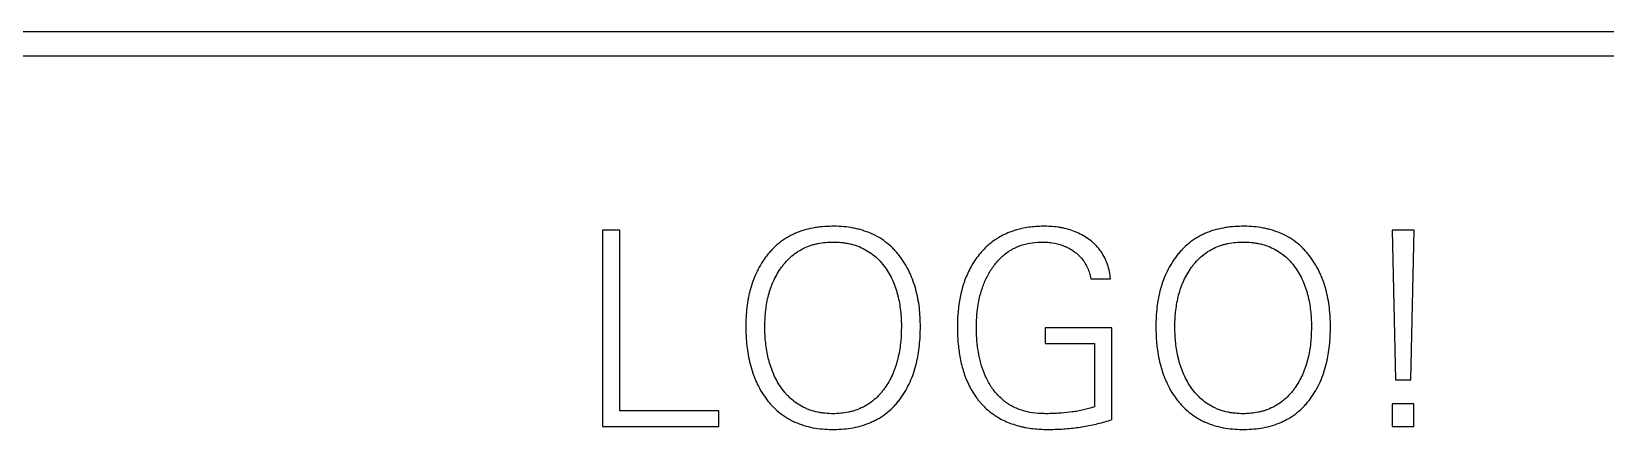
# Model space of a CAD drawing. Extents: x 0 to 420, y 0 to 297.
# Drawn here: x 107.88 to 129.53, y 208.11 to 213.59 of the extents above; entities that cross this region are included whole.
import ezdxf

# ---------------------------------------------------------------- set-up
doc = ezdxf.new("R2010")
doc.units = 0
doc.header["$LTSCALE"] = 23.1
doc.layers.add('10000_FRONT', color=7, linetype='CONTINUOUS')
doc.layers.add('10500_FRONT_LABELING', color=7, linetype='CONTINUOUS')

msp = doc.modelspace()

# ---------------------------------------------------------------- linework, layer by layer
at = {"layer": '10000_FRONT', "color": 7, "linetype": 'CONTINUOUS'}
for p, q in [((86.234, 213.585), (157.734, 213.585)), ((86.234, 213.252), (157.734, 213.252))]:
    msp.add_line(p, q, dxfattribs=at)
at = {"layer": '10500_FRONT_LABELING', "color": 7, "linetype": 'CONTINUOUS'}
for p, q in [((115.734, 210.855), (115.734, 208.155)), ((115.974, 210.855), (115.734, 210.855)), ((115.974, 208.371), (115.974, 210.855)), ((126.594, 210.855), (126.639, 208.794)), ((126.897, 210.855), (126.594, 210.855)), ((126.849, 208.794), (126.897, 210.855)), ((122.451, 210.185), (122.72, 210.185)), ((121.823, 209.512), (121.823, 209.295)), ((122.739, 209.512), (121.823, 209.512)), ((122.739, 208.248), (122.739, 209.512)), ((121.823, 209.295), (122.499, 209.295)), ((122.499, 209.295), (122.499, 208.424)), ((126.639, 208.794), (126.849, 208.794)), ((126.594, 208.465), (126.594, 208.155)), ((126.89, 208.465), (126.594, 208.465)), ((126.89, 208.155), (126.89, 208.465)), ((117.335, 208.371), (115.974, 208.371)), ((117.335, 208.155), (117.335, 208.371)), ((115.734, 208.155), (117.335, 208.155)), ((126.594, 208.155), (126.89, 208.155))]:
    msp.add_line(p, q, dxfattribs=at)
for points, knots in [([(119.833, 208.54), (119.859, 208.575), (119.883, 208.612), (119.926, 208.687), (119.946, 208.725), (119.999, 208.843), (120.026, 208.925), (120.053, 209.031), (120.058, 209.053), (120.067, 209.096), (120.071, 209.117), (120.082, 209.181), (120.088, 209.224), (120.102, 209.353), (120.106, 209.439), (120.106, 209.569), (120.105, 209.613), (120.1, 209.7), (120.097, 209.743), (120.081, 209.873), (120.065, 209.958), (120.03, 210.083), (120.017, 210.125), (119.994, 210.186), (119.986, 210.206), (119.969, 210.247), (119.96, 210.267), (119.913, 210.364), (119.867, 210.438), (119.8, 210.524), (119.786, 210.541), (119.757, 210.574), (119.742, 210.59), (119.695, 210.636), (119.663, 210.664), (119.593, 210.717), (119.557, 210.741), (119.48, 210.784), (119.441, 210.803), (119.36, 210.835), (119.319, 210.849), (119.256, 210.867), (119.235, 210.872), (119.192, 210.881), (119.17, 210.885), (119.062, 210.902), (118.976, 210.908), (118.846, 210.906), (118.802, 210.904), (118.737, 210.899), (118.715, 210.896), (118.672, 210.89), (118.65, 210.887), (118.543, 210.867), (118.46, 210.842), (118.36, 210.798), (118.34, 210.788), (118.301, 210.768), (118.282, 210.757), (118.227, 210.724), (118.192, 210.699), (118.125, 210.644), (118.093, 210.615), (118.048, 210.567), (118.033, 210.551), (118.005, 210.517), (117.991, 210.5), (117.978, 210.482)], [0, 0, 0, 0, 0.03125, 0.03125, 0.0625, 0.0625, 0.125, 0.125, 0.140625, 0.140625, 0.15625, 0.15625, 0.1875, 0.1875, 0.25, 0.25, 0.28125, 0.28125, 0.3125, 0.3125, 0.375, 0.375, 0.40625, 0.40625, 0.421875, 0.421875, 0.4375, 0.4375, 0.5, 0.5, 0.515625, 0.515625, 0.53125, 0.53125, 0.5625, 0.5625, 0.59375, 0.59375, 0.625, 0.625, 0.65625, 0.65625, 0.671875, 0.671875, 0.6875, 0.6875, 0.75, 0.75, 0.78125, 0.78125, 0.796875, 0.796875, 0.8125, 0.8125, 0.875, 0.875, 0.890625, 0.890625, 0.90625, 0.90625, 0.9375, 0.9375, 0.96875, 0.96875, 0.984375, 0.984375, 1, 1, 1, 1]), ([(122.72, 210.185), (122.718, 210.219), (122.713, 210.252), (122.699, 210.317), (122.691, 210.349), (122.674, 210.397), (122.668, 210.412), (122.655, 210.443), (122.648, 210.459), (122.626, 210.504), (122.609, 210.532), (122.571, 210.587), (122.55, 210.613), (122.516, 210.65), (122.504, 210.661), (122.479, 210.684), (122.466, 210.695), (122.427, 210.727), (122.4, 210.746), (122.343, 210.781), (122.313, 210.797), (122.222, 210.84), (122.159, 210.861), (122.077, 210.881), (122.06, 210.884), (122.028, 210.89), (121.978, 210.898), (121.928, 210.903), (121.862, 210.906), (121.829, 210.907), (121.762, 210.907), (121.729, 210.905), (121.662, 210.901), (121.629, 210.897), (121.563, 210.888), (121.53, 210.882), (121.433, 210.86), (121.37, 210.84), (121.279, 210.802), (121.248, 210.788), (121.204, 210.764), (121.189, 210.756), (121.161, 210.738), (121.147, 210.729), (121.078, 210.683), (121.028, 210.64), (120.958, 210.569), (120.936, 210.544), (120.894, 210.491), (120.874, 210.465), (120.818, 210.382), (120.786, 210.324), (120.744, 210.233), (120.731, 210.203), (120.713, 210.156), (120.708, 210.14), (120.697, 210.108), (120.692, 210.092), (120.649, 209.949), (120.629, 209.818), (120.618, 209.652), (120.616, 209.619), (120.615, 209.552), (120.614, 209.519), (120.616, 209.419), (120.619, 209.353), (120.632, 209.222), (120.641, 209.157), (120.666, 209.027), (120.682, 208.963), (120.707, 208.883), (120.713, 208.867), (120.724, 208.835), (120.742, 208.788), (120.763, 208.743), (120.808, 208.653), (120.842, 208.596), (120.893, 208.529), (120.903, 208.515), (120.924, 208.49), (120.957, 208.452), (121.016, 208.393), (121.068, 208.351), (121.108, 208.322), (121.122, 208.312), (121.15, 208.294), (121.164, 208.285), (121.237, 208.242), (121.298, 208.215), (121.392, 208.181), (121.424, 208.171), (121.473, 208.158), (121.489, 208.154), (121.522, 208.147), (121.538, 208.143), (121.621, 208.128), (121.687, 208.121), (121.819, 208.113), (121.886, 208.113), (121.986, 208.116), (122.02, 208.117), (122.086, 208.121), (122.12, 208.124), (122.219, 208.134), (122.285, 208.143), (122.383, 208.159), (122.416, 208.165), (122.481, 208.178), (122.514, 208.185), (122.611, 208.209), (122.675, 208.228), (122.739, 208.248)], [0, 0, 0, 0, 0.015625, 0.015625, 0.03125, 0.03125, 0.039062, 0.039062, 0.046875, 0.046875, 0.0625, 0.0625, 0.078125, 0.078125, 0.085938, 0.085938, 0.09375, 0.09375, 0.109375, 0.109375, 0.125, 0.125, 0.15625, 0.15625, 0.164062, 0.164062, 0.171875, 0.1875, 0.1875, 0.203125, 0.203125, 0.21875, 0.21875, 0.234375, 0.234375, 0.25, 0.25, 0.28125, 0.28125, 0.296875, 0.296875, 0.304688, 0.304688, 0.3125, 0.3125, 0.34375, 0.34375, 0.359375, 0.359375, 0.375, 0.375, 0.40625, 0.40625, 0.421875, 0.421875, 0.429688, 0.429688, 0.4375, 0.4375, 0.5, 0.5, 0.515625, 0.515625, 0.53125, 0.53125, 0.5625, 0.5625, 0.59375, 0.59375, 0.625, 0.625, 0.632812, 0.632812, 0.640625, 0.65625, 0.65625, 0.6875, 0.6875, 0.695312, 0.695312, 0.703125, 0.71875, 0.734375, 0.734375, 0.742188, 0.742188, 0.75, 0.75, 0.78125, 0.78125, 0.796875, 0.796875, 0.804688, 0.804688, 0.8125, 0.8125, 0.84375, 0.84375, 0.875, 0.875, 0.890625, 0.890625, 0.90625, 0.90625, 0.9375, 0.9375, 0.953125, 0.953125, 0.96875, 0.96875, 1, 1, 1, 1]), ([(125.472, 208.54), (125.499, 208.575), (125.522, 208.612), (125.566, 208.687), (125.585, 208.725), (125.638, 208.843), (125.666, 208.925), (125.692, 209.031), (125.697, 209.053), (125.706, 209.096), (125.71, 209.117), (125.721, 209.181), (125.727, 209.224), (125.741, 209.353), (125.745, 209.439), (125.745, 209.569), (125.744, 209.613), (125.739, 209.7), (125.736, 209.743), (125.72, 209.873), (125.704, 209.958), (125.67, 210.083), (125.656, 210.125), (125.634, 210.186), (125.625, 210.206), (125.608, 210.247), (125.599, 210.267), (125.552, 210.364), (125.506, 210.438), (125.439, 210.524), (125.425, 210.541), (125.396, 210.574), (125.381, 210.59), (125.334, 210.636), (125.302, 210.664), (125.233, 210.717), (125.196, 210.741), (125.119, 210.784), (125.08, 210.803), (124.999, 210.835), (124.958, 210.849), (124.895, 210.867), (124.874, 210.872), (124.831, 210.881), (124.809, 210.885), (124.702, 210.902), (124.615, 210.908), (124.485, 210.906), (124.442, 210.904), (124.376, 210.899), (124.355, 210.896), (124.311, 210.89), (124.29, 210.887), (124.183, 210.867), (124.1, 210.842), (123.999, 210.798), (123.98, 210.788), (123.941, 210.768), (123.922, 210.757), (123.866, 210.724), (123.831, 210.699), (123.764, 210.644), (123.732, 210.615), (123.687, 210.567), (123.672, 210.551), (123.644, 210.517), (123.63, 210.5), (123.617, 210.482)], [0, 0, 0, 0, 0.03125, 0.03125, 0.0625, 0.0625, 0.125, 0.125, 0.140625, 0.140625, 0.15625, 0.15625, 0.1875, 0.1875, 0.25, 0.25, 0.28125, 0.28125, 0.3125, 0.3125, 0.375, 0.375, 0.40625, 0.40625, 0.421875, 0.421875, 0.4375, 0.4375, 0.5, 0.5, 0.515625, 0.515625, 0.53125, 0.53125, 0.5625, 0.5625, 0.59375, 0.59375, 0.625, 0.625, 0.65625, 0.65625, 0.671875, 0.671875, 0.6875, 0.6875, 0.75, 0.75, 0.78125, 0.78125, 0.796875, 0.796875, 0.8125, 0.8125, 0.875, 0.875, 0.890625, 0.890625, 0.90625, 0.90625, 0.9375, 0.9375, 0.96875, 0.96875, 0.984375, 0.984375, 1, 1, 1, 1]), ([(118.18, 208.704), (118.14, 208.764), (118.107, 208.826), (118.067, 208.924), (118.054, 208.957), (118.038, 209.008), (118.033, 209.025), (118.023, 209.059), (118.019, 209.076), (117.998, 209.163), (117.986, 209.232), (117.971, 209.372), (117.967, 209.443), (117.967, 209.549), (117.968, 209.584), (117.971, 209.655), (117.973, 209.69), (117.984, 209.796), (117.995, 209.866), (118.02, 209.968), (118.03, 210.002), (118.046, 210.053), (118.052, 210.07), (118.065, 210.103), (118.071, 210.119), (118.107, 210.201), (118.14, 210.263), (118.19, 210.336), (118.201, 210.35), (118.223, 210.379), (118.234, 210.392), (118.269, 210.433), (118.294, 210.458), (118.346, 210.506), (118.374, 210.528), (118.418, 210.558), (118.433, 210.567), (118.464, 210.585), (118.48, 210.594), (118.527, 210.617), (118.56, 210.631), (118.61, 210.648), (118.627, 210.653), (118.662, 210.662), (118.679, 210.666), (118.767, 210.684), (118.837, 210.69), (118.943, 210.69), (118.978, 210.688), (119.032, 210.683), (119.049, 210.681), (119.085, 210.676), (119.102, 210.673), (119.189, 210.655), (119.256, 210.632), (119.352, 210.585), (119.383, 210.567), (119.441, 210.527), (119.469, 210.506), (119.509, 210.47), (119.521, 210.458), (119.546, 210.432), (119.558, 210.419), (119.593, 210.378), (119.615, 210.35), (119.635, 210.32)], [0, 0, 0, 0, 0.0625, 0.0625, 0.09375, 0.09375, 0.109375, 0.109375, 0.125, 0.125, 0.1875, 0.1875, 0.25, 0.25, 0.28125, 0.28125, 0.3125, 0.3125, 0.375, 0.375, 0.40625, 0.40625, 0.421875, 0.421875, 0.4375, 0.4375, 0.5, 0.5, 0.515625, 0.515625, 0.53125, 0.53125, 0.5625, 0.5625, 0.59375, 0.59375, 0.609375, 0.609375, 0.625, 0.625, 0.65625, 0.65625, 0.671875, 0.671875, 0.6875, 0.6875, 0.75, 0.75, 0.78125, 0.78125, 0.796875, 0.796875, 0.8125, 0.8125, 0.875, 0.875, 0.90625, 0.90625, 0.9375, 0.9375, 0.953125, 0.953125, 0.96875, 0.96875, 1, 1, 1, 1]), ([(122.499, 208.424), (122.449, 208.408), (122.399, 208.393), (122.323, 208.376), (122.298, 208.37), (122.247, 208.361), (122.221, 208.357), (122.144, 208.347), (122.093, 208.342), (122.015, 208.336), (121.989, 208.335), (121.937, 208.332), (121.911, 208.331), (121.859, 208.33), (121.833, 208.33), (121.781, 208.331), (121.755, 208.332), (121.677, 208.338), (121.626, 208.345), (121.562, 208.359), (121.549, 208.362), (121.524, 208.369), (121.512, 208.373), (121.474, 208.385), (121.45, 208.394), (121.379, 208.425), (121.334, 208.45), (121.28, 208.488), (121.27, 208.495), (121.249, 208.512), (121.239, 208.52), (121.21, 208.546), (121.191, 208.564), (121.138, 208.621), (121.106, 208.662), (121.048, 208.75), (121.024, 208.796), (120.981, 208.89), (120.963, 208.939), (120.94, 209.013), (120.933, 209.039), (120.921, 209.089), (120.915, 209.115), (120.9, 209.191), (120.893, 209.242), (120.882, 209.345), (120.879, 209.396), (120.876, 209.5), (120.876, 209.551), (120.879, 209.629), (120.881, 209.655), (120.885, 209.707), (120.887, 209.733), (120.896, 209.81), (120.905, 209.861), (120.928, 209.962), (120.942, 210.012), (120.967, 210.085), (120.976, 210.11), (120.997, 210.158), (121.007, 210.181), (121.042, 210.251), (121.068, 210.296), (121.113, 210.36), (121.129, 210.38), (121.162, 210.421), (121.179, 210.44), (121.234, 210.496), (121.273, 210.529), (121.327, 210.566), (121.339, 210.573), (121.361, 210.586), (121.372, 210.593), (121.407, 210.611), (121.43, 210.622), (121.479, 210.641), (121.503, 210.65), (121.541, 210.66), (121.553, 210.664), (121.579, 210.67), (121.592, 210.672), (121.656, 210.684), (121.707, 210.689), (121.785, 210.69), (121.811, 210.69), (121.85, 210.687), (121.863, 210.686), (121.889, 210.684), (121.902, 210.682), (121.967, 210.672), (122.017, 210.66), (122.078, 210.637), (122.09, 210.632), (122.114, 210.621), (122.126, 210.616), (122.161, 210.598), (122.183, 210.585), (122.227, 210.556), (122.247, 210.54), (122.277, 210.514), (122.286, 210.505), (122.305, 210.486), (122.314, 210.477), (122.339, 210.447), (122.354, 210.426), (122.381, 210.382), (122.394, 210.359), (122.415, 210.311), (122.425, 210.286), (122.44, 210.236), (122.446, 210.211), (122.451, 210.185)], [0, 0, 0, 0, 0.03125, 0.03125, 0.046875, 0.046875, 0.0625, 0.0625, 0.09375, 0.09375, 0.109375, 0.109375, 0.125, 0.125, 0.140625, 0.140625, 0.15625, 0.15625, 0.1875, 0.1875, 0.195312, 0.195312, 0.203125, 0.203125, 0.21875, 0.21875, 0.25, 0.25, 0.257812, 0.257812, 0.265625, 0.265625, 0.28125, 0.28125, 0.3125, 0.3125, 0.34375, 0.34375, 0.375, 0.375, 0.390625, 0.390625, 0.40625, 0.40625, 0.4375, 0.4375, 0.46875, 0.46875, 0.5, 0.5, 0.515625, 0.515625, 0.53125, 0.53125, 0.5625, 0.5625, 0.59375, 0.59375, 0.609375, 0.609375, 0.625, 0.625, 0.65625, 0.65625, 0.671875, 0.671875, 0.6875, 0.6875, 0.71875, 0.71875, 0.726562, 0.726562, 0.734375, 0.734375, 0.75, 0.75, 0.765625, 0.765625, 0.773438, 0.773438, 0.78125, 0.78125, 0.8125, 0.8125, 0.828125, 0.828125, 0.835938, 0.835938, 0.84375, 0.84375, 0.875, 0.875, 0.882812, 0.882812, 0.890625, 0.890625, 0.90625, 0.90625, 0.921875, 0.921875, 0.929688, 0.929688, 0.9375, 0.9375, 0.953125, 0.953125, 0.96875, 0.96875, 0.984375, 0.984375, 1, 1, 1, 1]), ([(123.819, 208.704), (123.78, 208.764), (123.747, 208.826), (123.706, 208.924), (123.694, 208.957), (123.677, 209.008), (123.672, 209.025), (123.662, 209.059), (123.658, 209.076), (123.637, 209.163), (123.625, 209.232), (123.61, 209.372), (123.606, 209.443), (123.606, 209.549), (123.607, 209.584), (123.61, 209.655), (123.613, 209.69), (123.623, 209.796), (123.635, 209.866), (123.659, 209.968), (123.669, 210.002), (123.686, 210.053), (123.691, 210.07), (123.704, 210.103), (123.711, 210.119), (123.746, 210.201), (123.78, 210.263), (123.83, 210.336), (123.84, 210.35), (123.862, 210.379), (123.873, 210.392), (123.908, 210.433), (123.933, 210.458), (123.985, 210.506), (124.013, 210.528), (124.057, 210.558), (124.072, 210.567), (124.103, 210.585), (124.119, 210.594), (124.167, 210.617), (124.199, 210.631), (124.25, 210.648), (124.267, 210.653), (124.301, 210.662), (124.318, 210.666), (124.406, 210.684), (124.476, 210.69), (124.582, 210.69), (124.618, 210.688), (124.671, 210.683), (124.689, 210.681), (124.724, 210.676), (124.741, 210.673), (124.828, 210.655), (124.895, 210.632), (124.992, 210.585), (125.022, 210.567), (125.081, 210.527), (125.108, 210.506), (125.148, 210.47), (125.161, 210.458), (125.185, 210.432), (125.198, 210.419), (125.233, 210.378), (125.254, 210.35), (125.274, 210.32)], [0, 0, 0, 0, 0.0625, 0.0625, 0.09375, 0.09375, 0.109375, 0.109375, 0.125, 0.125, 0.1875, 0.1875, 0.25, 0.25, 0.28125, 0.28125, 0.3125, 0.3125, 0.375, 0.375, 0.40625, 0.40625, 0.421875, 0.421875, 0.4375, 0.4375, 0.5, 0.5, 0.515625, 0.515625, 0.53125, 0.53125, 0.5625, 0.5625, 0.59375, 0.59375, 0.609375, 0.609375, 0.625, 0.625, 0.65625, 0.65625, 0.671875, 0.671875, 0.6875, 0.6875, 0.75, 0.75, 0.78125, 0.78125, 0.796875, 0.796875, 0.8125, 0.8125, 0.875, 0.875, 0.90625, 0.90625, 0.9375, 0.9375, 0.953125, 0.953125, 0.96875, 0.96875, 1, 1, 1, 1]), ([(117.978, 210.482), (117.952, 210.447), (117.928, 210.41), (117.884, 210.336), (117.864, 210.297), (117.81, 210.18), (117.782, 210.098), (117.755, 209.992), (117.75, 209.971), (117.741, 209.928), (117.729, 209.864), (117.721, 209.799), (117.708, 209.67), (117.704, 209.584), (117.706, 209.454), (117.707, 209.41), (117.712, 209.345), (117.713, 209.323), (117.717, 209.28), (117.72, 209.258), (117.733, 209.151), (117.749, 209.066), (117.784, 208.94), (117.797, 208.899), (117.82, 208.838), (117.828, 208.817), (117.845, 208.777), (117.854, 208.757), (117.901, 208.659), (117.946, 208.585), (118.013, 208.499), (118.027, 208.482), (118.056, 208.449), (118.071, 208.433), (118.117, 208.387), (118.15, 208.359), (118.218, 208.306), (118.254, 208.282), (118.311, 208.25), (118.33, 208.239), (118.37, 208.22), (118.39, 208.211), (118.45, 208.186), (118.491, 208.172), (118.575, 208.149), (118.618, 208.139), (118.705, 208.125), (118.748, 208.12), (118.835, 208.114), (118.878, 208.113), (118.965, 208.114), (119.008, 208.116), (119.095, 208.124), (119.138, 208.129), (119.267, 208.154), (119.351, 208.179), (119.45, 208.223), (119.47, 208.232), (119.509, 208.253), (119.528, 208.263), (119.584, 208.298), (119.62, 208.323), (119.687, 208.377), (119.719, 208.407), (119.764, 208.455), (119.778, 208.471), (119.806, 208.505), (119.82, 208.522), (119.833, 208.54)], [0, 0, 0, 0, 0.03125, 0.03125, 0.0625, 0.0625, 0.125, 0.125, 0.140625, 0.140625, 0.15625, 0.1875, 0.1875, 0.25, 0.25, 0.28125, 0.28125, 0.296875, 0.296875, 0.3125, 0.3125, 0.375, 0.375, 0.40625, 0.40625, 0.421875, 0.421875, 0.4375, 0.4375, 0.5, 0.5, 0.515625, 0.515625, 0.53125, 0.53125, 0.5625, 0.5625, 0.59375, 0.59375, 0.609375, 0.609375, 0.625, 0.625, 0.65625, 0.65625, 0.6875, 0.6875, 0.71875, 0.71875, 0.75, 0.75, 0.78125, 0.78125, 0.8125, 0.8125, 0.875, 0.875, 0.890625, 0.890625, 0.90625, 0.90625, 0.9375, 0.9375, 0.96875, 0.96875, 0.984375, 0.984375, 1, 1, 1, 1]), ([(123.617, 210.482), (123.591, 210.447), (123.567, 210.41), (123.523, 210.336), (123.503, 210.297), (123.449, 210.18), (123.421, 210.098), (123.394, 209.992), (123.39, 209.971), (123.381, 209.928), (123.368, 209.864), (123.36, 209.799), (123.347, 209.67), (123.344, 209.584), (123.345, 209.454), (123.347, 209.41), (123.351, 209.345), (123.353, 209.323), (123.357, 209.28), (123.359, 209.258), (123.373, 209.151), (123.389, 209.066), (123.423, 208.94), (123.436, 208.899), (123.459, 208.838), (123.467, 208.817), (123.484, 208.777), (123.493, 208.757), (123.54, 208.659), (123.585, 208.585), (123.653, 208.499), (123.667, 208.482), (123.696, 208.449), (123.71, 208.433), (123.757, 208.387), (123.789, 208.359), (123.857, 208.306), (123.893, 208.282), (123.95, 208.25), (123.969, 208.239), (124.009, 208.22), (124.029, 208.211), (124.089, 208.186), (124.131, 208.172), (124.214, 208.149), (124.257, 208.139), (124.344, 208.125), (124.387, 208.12), (124.474, 208.114), (124.517, 208.113), (124.604, 208.114), (124.647, 208.116), (124.734, 208.124), (124.777, 208.129), (124.907, 208.154), (124.99, 208.179), (125.09, 208.223), (125.109, 208.232), (125.148, 208.253), (125.168, 208.263), (125.224, 208.298), (125.259, 208.323), (125.326, 208.377), (125.358, 208.407), (125.403, 208.455), (125.417, 208.471), (125.446, 208.505), (125.459, 208.522), (125.472, 208.54)], [0, 0, 0, 0, 0.03125, 0.03125, 0.0625, 0.0625, 0.125, 0.125, 0.140625, 0.140625, 0.15625, 0.1875, 0.1875, 0.25, 0.25, 0.28125, 0.28125, 0.296875, 0.296875, 0.3125, 0.3125, 0.375, 0.375, 0.40625, 0.40625, 0.421875, 0.421875, 0.4375, 0.4375, 0.5, 0.5, 0.515625, 0.515625, 0.53125, 0.53125, 0.5625, 0.5625, 0.59375, 0.59375, 0.609375, 0.609375, 0.625, 0.625, 0.65625, 0.65625, 0.6875, 0.6875, 0.71875, 0.71875, 0.75, 0.75, 0.78125, 0.78125, 0.8125, 0.8125, 0.875, 0.875, 0.890625, 0.890625, 0.90625, 0.90625, 0.9375, 0.9375, 0.96875, 0.96875, 0.984375, 0.984375, 1, 1, 1, 1]), ([(119.635, 210.32), (119.676, 210.261), (119.709, 210.199), (119.75, 210.102), (119.768, 210.052), (119.783, 210.001), (119.793, 209.967), (119.797, 209.949), (119.817, 209.862), (119.828, 209.793), (119.842, 209.652), (119.845, 209.582), (119.844, 209.476), (119.843, 209.441), (119.839, 209.37), (119.837, 209.334), (119.825, 209.229), (119.813, 209.159), (119.788, 209.057), (119.779, 209.023), (119.762, 208.972), (119.757, 208.955), (119.744, 208.922), (119.738, 208.906), (119.703, 208.824), (119.67, 208.761), (119.62, 208.688), (119.61, 208.673), (119.588, 208.645), (119.577, 208.631), (119.542, 208.59), (119.518, 208.565), (119.466, 208.517), (119.438, 208.495), (119.394, 208.464), (119.379, 208.455), (119.348, 208.437), (119.333, 208.428), (119.285, 208.404), (119.252, 208.391), (119.202, 208.373), (119.185, 208.368), (119.151, 208.359), (119.134, 208.354), (119.081, 208.344), (119.046, 208.338), (118.975, 208.332), (118.94, 208.33), (118.87, 208.33), (118.834, 208.332), (118.781, 208.337), (118.763, 208.339), (118.728, 208.344), (118.71, 208.348), (118.658, 208.359), (118.624, 208.368), (118.574, 208.385), (118.558, 208.392), (118.525, 208.406), (118.509, 208.413), (118.461, 208.437), (118.43, 208.455), (118.372, 208.495), (118.345, 208.517), (118.306, 208.553), (118.293, 208.566), (118.268, 208.592), (118.256, 208.605), (118.222, 208.646), (118.2, 208.675), (118.18, 208.704)], [0, 0, 0, 0, 0.0625, 0.0625, 0.09375, 0.109375, 0.109375, 0.125, 0.125, 0.1875, 0.1875, 0.25, 0.25, 0.28125, 0.28125, 0.3125, 0.3125, 0.375, 0.375, 0.40625, 0.40625, 0.421875, 0.421875, 0.4375, 0.4375, 0.5, 0.5, 0.515625, 0.515625, 0.53125, 0.53125, 0.5625, 0.5625, 0.59375, 0.59375, 0.609375, 0.609375, 0.625, 0.625, 0.65625, 0.65625, 0.671875, 0.671875, 0.6875, 0.6875, 0.71875, 0.71875, 0.75, 0.75, 0.78125, 0.78125, 0.796875, 0.796875, 0.8125, 0.8125, 0.84375, 0.84375, 0.859375, 0.859375, 0.875, 0.875, 0.90625, 0.90625, 0.9375, 0.9375, 0.953125, 0.953125, 0.96875, 0.96875, 1, 1, 1, 1]), ([(125.274, 210.32), (125.315, 210.261), (125.348, 210.199), (125.389, 210.102), (125.407, 210.052), (125.422, 210.001), (125.432, 209.967), (125.436, 209.949), (125.456, 209.862), (125.467, 209.793), (125.481, 209.652), (125.484, 209.582), (125.483, 209.476), (125.482, 209.441), (125.479, 209.37), (125.476, 209.334), (125.464, 209.229), (125.453, 209.159), (125.428, 209.057), (125.418, 209.023), (125.402, 208.972), (125.396, 208.955), (125.383, 208.922), (125.377, 208.906), (125.342, 208.824), (125.309, 208.761), (125.259, 208.688), (125.249, 208.673), (125.228, 208.645), (125.216, 208.631), (125.182, 208.59), (125.157, 208.565), (125.105, 208.517), (125.077, 208.495), (125.033, 208.464), (125.018, 208.455), (124.988, 208.437), (124.972, 208.428), (124.924, 208.404), (124.892, 208.391), (124.841, 208.373), (124.825, 208.368), (124.79, 208.359), (124.773, 208.354), (124.72, 208.344), (124.685, 208.338), (124.615, 208.332), (124.579, 208.33), (124.509, 208.33), (124.473, 208.332), (124.42, 208.337), (124.402, 208.339), (124.367, 208.344), (124.35, 208.348), (124.298, 208.359), (124.264, 208.368), (124.213, 208.385), (124.197, 208.392), (124.164, 208.406), (124.148, 208.413), (124.1, 208.437), (124.069, 208.455), (124.011, 208.495), (123.984, 208.517), (123.945, 208.553), (123.932, 208.566), (123.907, 208.592), (123.895, 208.605), (123.861, 208.646), (123.839, 208.675), (123.819, 208.704)], [0, 0, 0, 0, 0.0625, 0.0625, 0.09375, 0.109375, 0.109375, 0.125, 0.125, 0.1875, 0.1875, 0.25, 0.25, 0.28125, 0.28125, 0.3125, 0.3125, 0.375, 0.375, 0.40625, 0.40625, 0.421875, 0.421875, 0.4375, 0.4375, 0.5, 0.5, 0.515625, 0.515625, 0.53125, 0.53125, 0.5625, 0.5625, 0.59375, 0.59375, 0.609375, 0.609375, 0.625, 0.625, 0.65625, 0.65625, 0.671875, 0.671875, 0.6875, 0.6875, 0.71875, 0.71875, 0.75, 0.75, 0.78125, 0.78125, 0.796875, 0.796875, 0.8125, 0.8125, 0.84375, 0.84375, 0.859375, 0.859375, 0.875, 0.875, 0.90625, 0.90625, 0.9375, 0.9375, 0.953125, 0.953125, 0.96875, 0.96875, 1, 1, 1, 1])]:
    msp.add_open_spline(points, degree=3, knots=knots, dxfattribs=at)

doc.saveas('drawing.dxf')
